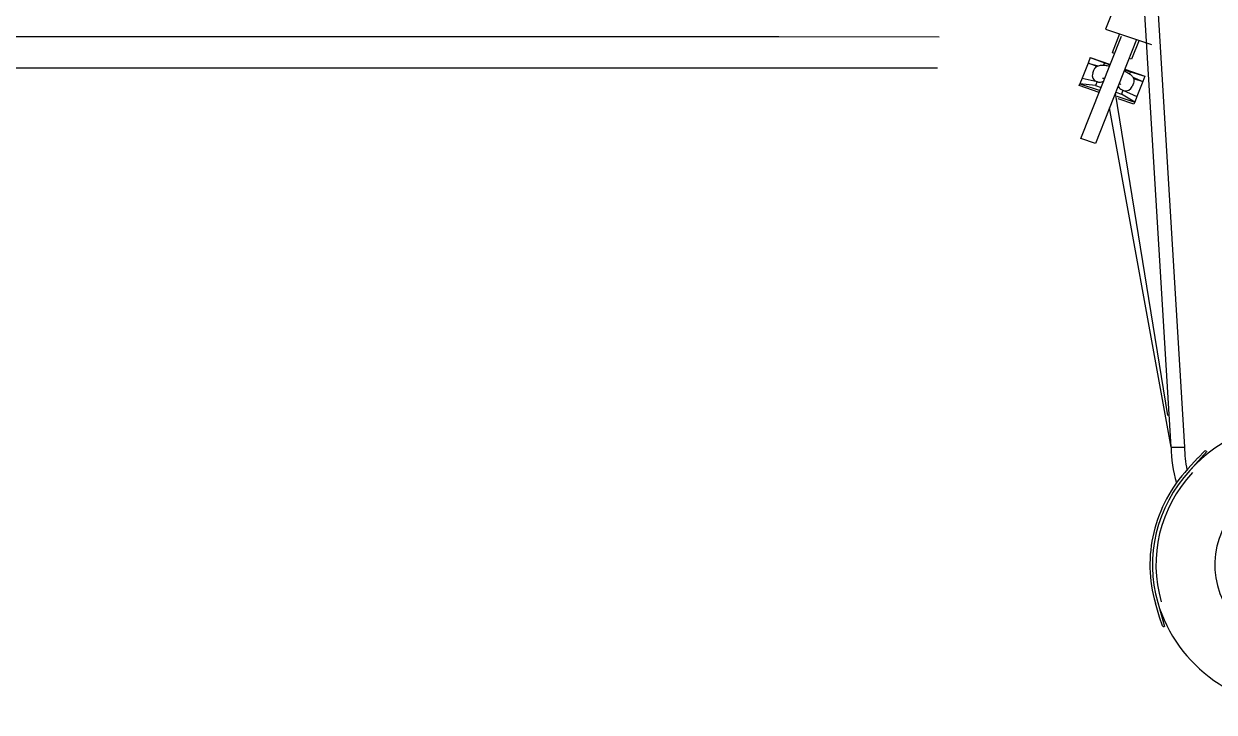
# Model space of a CAD drawing. Extents: x -1201378 to 2367219, y -619313 to 244905.
# Drawn here: x 1546056 to 1547215, y -275575 to -274904 of the extents above; entities that cross this region are included whole.
import ezdxf

# ---------------------------------------------------------------- set-up
doc = ezdxf.new("R2010")
doc.units = 0
doc.header["$LTSCALE"] = 1000
for name, color, linetype in [('1', 7, 'CONTINUOUS'), ('A-LIN-V', 9, 'CONTINUOUS'), ('N010153-0000010', 7, 'CONTINUOUS'), ('N080101-0000215_', 7, 'CONTINUOUS'), ('N090304-0000030_', 7, 'CONTINUOUS'), ('N090304-0000033_', 7, 'CONTINUOUS'), ('S-SB', 21, 'CONTINUOUS')]:
    doc.layers.add(name, color=color, linetype=linetype)

# ---------------------------------------------------------------- blocks, each defined once
blk = doc.blocks.new('20T')
at = {"layer": '1', "color": 1, "linetype": 'Continuous'}
for p, q in [((1598871.2, -76076.7), (1598841.2, -76159.1)), ((1598841.2, -76159.1), (1598840.1, -76162.2)), ((1598840.1, -76162.2), (1598881.3, -76177.3)), ((1598818.1, -76269), (1598854.5, -76169.2)), ((1598867.9, -76172.4), (1598831, -76273.7)), ((1598852.7, -76166.9), (1598846, -76185.4)), ((1598870.2, -76173.2), (1598863.4, -76191.7)), ((1598848.3, -76186.2), (1598846, -76185.4)), ((1598863.4, -76191.7), (1598861.2, -76190.9)), ((1598831, -76273.7), (1598818.1, -76269))]:
    blk.add_line(p, q, dxfattribs=at)
at = {"layer": 'A-LIN-V', "color": 1}
for p, q in [((1598547.7, -76169.9), (1597170.8, -76169.9)), ((1598691.1, -76170), (1597884.9, -76169.9)), ((1598389, -76200.4), (1596823.8, -76200.4)), ((1598547.7, -76200.4), (1597170.8, -76200.4)), ((1598689.6, -76200.4), (1598454.3, -76200.4))]:
    blk.add_line(p, q, dxfattribs=at)
at = {"layer": 'N010153-0000010', "color": 1, "linetype": 'Continuous'}
for p, q in [((1598824.4, -76195.6), (1598819.1, -76210.1)), ((1598826.4, -76190.1), (1598824.4, -76195.6)), ((1598832.7, -76198.6), (1598824.4, -76195.6)), ((1598824.4, -76195.6), (1598833.9, -76198.1)), ((1598826.4, -76190.1), (1598844.4, -76196.7)), ((1598826.4, -76190.1), (1598839.1, -76195.3)), ((1598839.1, -76195.3), (1598838.4, -76197.5)), ((1598839.1, -76195.3), (1598844.2, -76197.2)), ((1598828.6, -76205.3), (1598829.7, -76202.2)), ((1598857.2, -76201.9), (1598862.3, -76203.8)), ((1598857.3, -76201.4), (1598875.4, -76208)), ((1598862.3, -76203.8), (1598861.5, -76205.9)), ((1598862.3, -76203.8), (1598875.4, -76208)), ((1598864.4, -76209.2), (1598873.4, -76213.5)), ((1598875.4, -76208), (1598873.4, -76213.5)), ((1598816.4, -76217.4), (1598817.1, -76215.6)), ((1598834.5, -76224), (1598816.4, -76217.4)), ((1598819.1, -76210.1), (1598817.1, -76215.6)), ((1598817.1, -76215.6), (1598835.2, -76222.1)), ((1598831.2, -76217.2), (1598817.1, -76215.6)), ((1598819.1, -76210.1), (1598832.5, -76213.5)), ((1598832.5, -76213.5), (1598831.2, -76217.2)), ((1598831.2, -76217.2), (1598836.3, -76219.1)), ((1598865.1, -76215.1), (1598864, -76218.2)), ((1598865, -76210.4), (1598873.4, -76213.5)), ((1598873.4, -76213.5), (1598868.1, -76227.9)), ((1598849.2, -76223.8), (1598854.3, -76225.7)), ((1598850.1, -76227.6), (1598866.2, -76233.4)), ((1598865.5, -76235.3), (1598851.4, -76230.2)), ((1598855.7, -76221.9), (1598854.3, -76225.7)), ((1598866.2, -76233.4), (1598854.3, -76225.7)), ((1598855.7, -76221.9), (1598868.1, -76227.9)), ((1598868.1, -76227.9), (1598866.2, -76233.4)), ((1598866.2, -76233.4), (1598865.5, -76235.3))]:
    blk.add_line(p, q, dxfattribs=at)
at = {"layer": 'N010153-0000010', "color": 1, "linetype": 'Continuous', "extrusion": (0, 0, -1)}
for centre, major_axis, start_param, end_param in [((1598834.7, -76207.6), (6.13, -2.23), 1.642098, 3.141593), ((1598835.1, -76206.3), (7.35, -2.68), 0.801346, 1.570796), ((1598834.7, -76207.6), (6.13, -2.23), 0.582865, 1.236795), ((1598858.3, -76214.7), (-7.35, 2.68), 4.712389, 5.48184), ((1598857.8, -76216), (6.13, -2.23), 1.904796, 2.558727), ((1598857.8, -76216), (6.13, -2.23), 0, 1.499495)]:
    blk.add_ellipse(centre, major_axis=major_axis, ratio=0.982113, start_param=start_param, end_param=end_param, dxfattribs=at)
at = {"layer": 'N010153-0000010', "color": 1, "linetype": 'Continuous'}
for points, knots in [([(1598829.7, -76202.2), (1598830.1, -76201.3), (1598830.8, -76199.9), (1598832.7, -76198.5), (1598834.7, -76197.7), (1598836.7, -76197.4), (1598839.2, -76197.4), (1598841.6, -76197.8), (1598843.4, -76198.2), (1598843.8, -76198.3)], [0, 0, 0, 0, 0.0535796, 0.0986965, 0.1413734, 0.1889338, 0.2506416, 0.3392752, 0.3652917, 0.3652917, 0.3652917, 0.3652917]), ([(1598856.8, -76203.1), (1598857.3, -76203.3), (1598859.1, -76204.2), (1598861.3, -76205.6), (1598863.4, -76207.4), (1598865, -76209.6), (1598865.7, -76212.4), (1598865.3, -76214.1), (1598865.1, -76215.1)], [0.6352942, 0.6352942, 0.6352942, 0.6352942, 0.6720167, 0.7614074, 0.8262121, 0.8925455, 0.9437788, 1, 1, 1, 1]), ([(1598839.3, -76210.7), (1598838.9, -76210.6), (1598838.1, -76210.5), (1598837.6, -76210.5), (1598837.4, -76210.5), (1598837.4, -76210.5)], [0.6856623, 0.6856623, 0.6856623, 0.6856623, 0.7270391, 0.7723749, 0.7934893, 0.7934893, 0.7934893, 0.7934893]), ([(1598853.8, -76216.4), (1598853.8, -76216.4), (1598853.8, -76216.4), (1598853.7, -76216.3), (1598853.2, -76215.9), (1598852.6, -76215.6), (1598852.3, -76215.4)], [0.2067162, 0.2067162, 0.2067162, 0.2067162, 0.2074172, 0.2385505, 0.2794912, 0.3152019, 0.3152019, 0.3152019, 0.3152019])]:
    blk.add_open_spline(points, degree=3, knots=knots, dxfattribs=at)
at = {"layer": 'N080101-0000215_', "color": 1, "linetype": 'Continuous'}
for p, q in [((1598898.8, -76569.6), (1598871.3, -76077.3)), ((1598883.2, -76077.3), (1598910.8, -76569.6)), ((1598848.8, -76224.8), (1598895.7, -76538.8)), ((1598898.8, -76569.6), (1598843.7, -76238.9)), ((1598898.8, -76569.6), (1598910.8, -76569.6)), ((1598910.8, -76569.6), (1598910.8, -76569.6))]:
    blk.add_line(p, q, dxfattribs=at)
for radius, end in [(126.1, 196.0078), (114.1, 191.2347)]:
    blk.add_arc((1599024.9, -76569.6), radius, 180, end, dxfattribs=at)
at = {"layer": 'N090304-0000030_', "color": 1, "linetype": 'Continuous'}
for p, q in [((1598913.7, -76590.9), (1598922.8, -76580.1)), ((1598930.8, -76574), (1598915.4, -76592.3)), ((1598922.9, -76580), (1598928.8, -76573.7)), ((1598925.2, -76580.7), (1598925.8, -76581.2)), ((1598930.3, -76573.6), (1598930.8, -76574)), ((1598888.4, -76735.4), (1598884.7, -76721.8)), ((1598886.8, -76721.2), (1598893, -76744.3)), ((1598891.1, -76743.7), (1598888.4, -76735.5)), ((1598891.6, -76735.7), (1598890.8, -76735.9)), ((1598893, -76744.3), (1598892.4, -76744.4))]:
    blk.add_line(p, q, dxfattribs=at)
for centre, radius, start, end in [((1598923.7, -76580.8), 1.09, 136.8103, 140), ((1598929.6, -76574.4), 1.09, 50, 136.8103), ((1599024.9, -76684.2), 142.9, 140, 195), ((1599024.9, -76684.2), 145.1, 140, 167.4994), ((1599024.9, -76684.2), 139.7, 140, 195), ((1599024.9, -76684.2), 145.1, 167.4994, 195), ((1598889.4, -76735.1), 1.09, 195, 198.1897), ((1598892.2, -76743.4), 1.09, 198.1897, 285)]:
    blk.add_arc(centre, radius, start, end, dxfattribs=at)
at = {"layer": 'N090304-0000033_', "color": 1, "linetype": 'Continuous'}
for radius, start, end in [(142.9, 40, 140), (87, 325.3548, 214.6452), (142.9, 195, 343.4141)]:
    blk.add_arc((1599024.9, -76684.2), radius, start, end, dxfattribs=at)

msp = doc.modelspace()

# ---------------------------------------------------------------- block references
at = {"layer": 'S-SB', "xscale": 1.087878787878788}
msp.add_blockref('20T', (-192234.9, -198747.2), dxfattribs=at)

doc.saveas('drawing.dxf')
